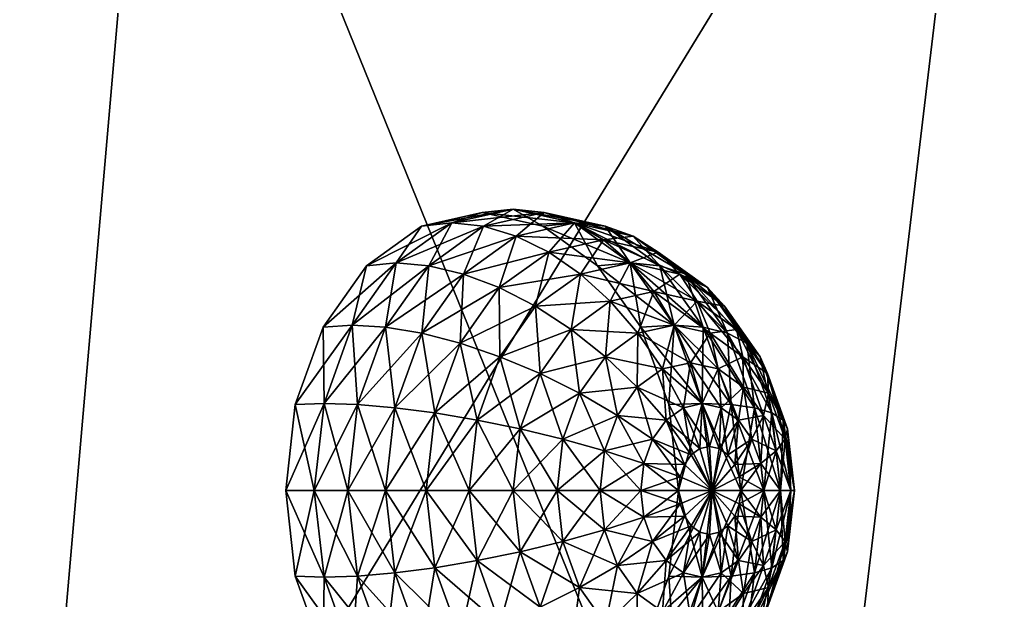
# Model space of a CAD drawing. Header units: centimetres. Extents: x -3.08 to -1.02, y -0.97 to 2.65.
# Drawn here: x -1.7377 to -1.5903, y -0.04 to 0.0475 of the extents above; entities that cross this region are included whole.
import ezdxf

# ---------------------------------------------------------------- set-up
doc = ezdxf.new("R2010")
doc.units = ezdxf.units.CM
doc.header["$MEASUREMENT"] = 0

msp = doc.modelspace()

# ---------------------------------------------------------------- meshes
at = {"color": 8, "true_color": 0x7f7f7f}
mesh = msp.add_polyface(dxfattribs=at)
corners = [(-2.02558, 0.01039, -0.3474), (-2.03724, 0.01633, -0.3474), (-2.02527, 0.01081, -0.34078), (-2.03708, 0.01683, -0.34078), (-2.02558, 0.01039, -0.33415), (-2.03724, 0.01633, -0.33415), (-2.02649, 0.00913, -0.32769), (-1.6772, 0.01633, -0.49654), (-1.68545, 0.01039, -0.48829), (-1.67263, 0.01683, -0.49174), (-1.68098, 0.01081, -0.48339), (-1.66783, 0.01633, -0.48717), (-1.67608, 0.01039, -0.47892), (-1.68545, 0.01039, -1.28729), (-1.6772, 0.01633, -1.27905), (-1.68098, 0.01081, -1.2922), (-1.67263, 0.01683, -1.28385), (-1.66806, 0.01838, -1.2699), (-1.67608, 0.01039, -1.29666), (-1.66783, 0.01633, -1.28842), (-1.67086, 0.00913, -1.30059), (-2.03708, 0.01683, -1.43481), (-2.02558, 0.01039, -1.42818), (-2.02527, 0.01081, -1.43481), (-2.03724, 0.01633, -1.44143), (-2.02558, 0.01039, -1.44143), (-2.0159, 0.00144, -1.43481), (-2.03772, 0.01486, -1.4479), (-2.02649, 0.00913, -1.4479), (-1.83414, 0.09073, -1.55266), (-1.63145, 0.10038, -1.46411), (-1.63926, 0.09073, -1.45336), (-2.05017, 0.09073, -1.58688), (-1.83003, 0.10038, -1.5653), (-1.83414, 0.09073, -0.22292), (-2.05017, 0.10038, -0.17542), (-2.05017, 0.09073, -0.18871), (-1.63926, 0.09073, -0.32222), (-1.83004, 0.10038, -0.21029), (-1.83414, 0.09073, -1.55266), (-1.63926, 0.09073, -1.45336), (-1.83922, 0.09073, -1.53704), (-1.64891, 0.09073, -1.44008), (-2.05017, 0.09073, -1.58688), (-2.05017, 0.09073, -1.57045), (-1.83414, 0.09073, -0.22292), (-2.05017, 0.09073, -0.18871), (-1.83922, 0.09073, -0.23854), (-2.05017, 0.09073, -0.20513), (-1.63926, 0.09073, -0.32222), (-1.64891, 0.09073, -0.33551), (-1.83922, 0.09073, -1.53704), (-1.64891, 0.09073, -1.44008), (-1.84332, 0.10038, -1.52441), (-2.05017, 0.09073, -1.57045), (-2.05017, 0.10038, -1.55717), (-1.83922, 0.09073, -0.23854), (-2.05017, 0.09073, -0.20513), (-1.84332, 0.10038, -0.25118), (-1.64891, 0.09073, -0.33551), (-1.65672, 0.10038, -0.34625), (-1.59156, 0.11688, -1.22099), (-1.73773, -0.12213, -1.31782), (-1.71697, 0.11688, -1.3464), (-1.88591, -0.12213, -1.39332), (-1.875, 0.11688, -1.42692), (-2.05017, -0.12213, -1.41934), (-2.05017, 0.11688, -1.45466), (-2.05017, 0.11688, -0.32092), (-1.88591, -0.12213, -0.38226), (-1.875, 0.11688, -0.34867), (-1.73773, -0.12213, -0.45776), (-1.71697, 0.11688, -0.42918)]
mesh.append_faces([[corners[k] for k in face] for face in [(0, 1, 2), (2, 3, 4), (4, 5, 6), (7, 8, 9), (9, 8, 10), (9, 10, 11), (11, 10, 12), (13, 14, 15), (15, 14, 16), (14, 17, 16), (15, 16, 18), (18, 16, 19), (18, 19, 20), (21, 22, 23), (24, 23, 25), (23, 26, 25), (27, 25, 28), (29, 30, 31), (32, 33, 29), (34, 35, 36), (37, 38, 34), (39, 40, 41), (41, 40, 42), (43, 39, 44), (44, 39, 41), (45, 46, 47), (47, 46, 48), (49, 45, 50), (50, 45, 47), (51, 52, 53), (54, 51, 55), (56, 57, 58), (59, 56, 60), (61, 62, 63), (63, 64, 65), (65, 66, 67), (68, 69, 70), (70, 71, 72)]], dxfattribs={"color": 8})
mesh = msp.add_polyface(dxfattribs=at)
corners = [(-1.6962, -0.01053, -0.47754), (-1.69764, -0.02346, -0.47609), (-1.69186, -0.01037, -0.47251), (-1.69333, -0.02346, -0.47104), (-1.6962, -0.03639, -0.47754), (-1.69186, -0.03655, -0.47251), (-1.69199, -0.04805, -0.48174), (-1.68761, -0.04836, -0.47676), (-1.68682, -0.01053, -0.46817), (-1.68827, -0.02346, -0.46672), (-1.68682, -0.03639, -0.46817), (-1.68262, -0.04805, -0.47237), (-1.68121, -0.01101, -0.46464), (-1.6826, -0.02346, -0.46325), (-1.68121, -0.03591, -0.46464), (-1.67716, -0.04714, -0.46869), (-1.69199, -0.04805, -1.29384), (-1.6962, -0.03639, -1.29804), (-1.68761, -0.04836, -1.29882), (-1.69186, -0.03655, -1.30308), (-1.69764, -0.02346, -1.29949), (-1.69333, -0.02346, -1.30454), (-1.6962, -0.01053, -1.29804), (-1.69186, -0.01037, -1.30308), (-1.68262, -0.04805, -1.30321), (-1.68682, -0.03639, -1.30741), (-1.68827, -0.02346, -1.30886), (-1.68682, -0.01053, -1.30741), (-1.67716, -0.04714, -1.30689), (-1.68121, -0.03591, -1.31094), (-1.6826, -0.02346, -1.31233), (-1.68121, -0.01101, -1.31094), (-1.73773, -0.12213, -1.31782), (-1.88591, -0.12213, -1.39332), (-1.71697, 0.11688, -1.3464), (-1.73773, -0.12213, -0.45776), (-1.62014, -0.12213, -0.57536), (-1.71697, 0.11688, -0.42918)]
mesh.append_faces([[corners[k] for k in face] for face in [(0, 1, 2), (2, 1, 3), (1, 4, 3), (3, 4, 5), (4, 6, 5), (5, 6, 7), (2, 3, 8), (8, 3, 9), (3, 5, 9), (9, 5, 10), (5, 7, 10), (10, 7, 11), (8, 9, 12), (12, 9, 13), (9, 10, 13), (13, 10, 14), (10, 11, 14), (14, 11, 15), (16, 17, 18), (18, 17, 19), (17, 20, 19), (19, 20, 21), (20, 22, 21), (21, 22, 23), (18, 19, 24), (24, 19, 25), (19, 21, 25), (25, 21, 26), (21, 23, 26), (26, 23, 27), (24, 25, 28), (28, 25, 29), (25, 26, 29), (29, 26, 30), (26, 27, 30), (30, 27, 31), (32, 33, 34), (35, 36, 37)]], dxfattribs={"color": 8})
mesh = msp.add_polyface(dxfattribs=at)
corners = [(-1.64412, -0.04805, -0.52961), (-1.63992, -0.03639, -0.53382), (-1.63914, -0.04836, -0.52523), (-1.65675, -0.02346, -0.45915), (-1.66234, -0.03272, -0.45967), (-1.65588, -0.03115, -0.46002), (-1.65933, -0.04107, -0.46268), (-1.65338, -0.0381, -0.46252), (-1.65464, -0.04769, -0.46736), (-1.64949, -0.0436, -0.46641), (-1.64962, -0.0294, -0.46137), (-1.64768, -0.03476, -0.4633), (-1.64468, -0.03902, -0.46631), (-1.64458, -0.04714, -0.47132), (-1.64088, -0.04175, -0.4701), (-1.63914, -0.04836, -0.47676), (-1.64369, -0.02751, -0.4637), (-1.64237, -0.03115, -0.46502), (-1.64032, -0.03405, -0.46706), (-1.65464, -0.04769, -1.30822), (-1.66537, -0.0436, -1.3118), (-1.65933, -0.04107, -1.31291), (-1.64458, -0.04714, -1.30426), (-1.64949, -0.0436, -1.30917), (-1.65338, -0.0381, -1.31307), (-1.66234, -0.03272, -1.31591), (-1.65588, -0.03115, -1.31557), (-1.63668, -0.04269, -1.30128), (-1.64088, -0.04175, -1.30548), (-1.64468, -0.03902, -1.30927), (-1.64768, -0.03476, -1.31228), (-1.64962, -0.0294, -1.31421), (-1.63774, -0.03591, -1.30594), (-1.64032, -0.03405, -1.30852), (-1.64237, -0.03115, -1.31057), (-1.64369, -0.02751, -1.31188), (-1.62014, -0.12213, -1.20023), (-1.73773, -0.12213, -1.31782), (-1.59156, 0.11688, -1.22099)]
mesh.append_faces([[corners[k] for k in face] for face in [(0, 1, 2), (3, 4, 5), (4, 6, 5), (5, 6, 7), (6, 8, 7), (7, 8, 9), (5, 7, 10), (10, 7, 11), (7, 9, 11), (11, 9, 12), (9, 13, 12), (12, 13, 14), (13, 15, 14), (10, 11, 16), (16, 11, 17), (11, 12, 17), (17, 12, 18), (12, 14, 18), (19, 20, 21), (22, 19, 23), (19, 21, 23), (23, 21, 24), (21, 25, 24), (24, 25, 26), (27, 22, 28), (22, 23, 28), (28, 23, 29), (23, 24, 29), (29, 24, 30), (24, 26, 30), (30, 26, 31), (28, 29, 32), (32, 29, 33), (29, 30, 33), (33, 30, 34), (30, 31, 34), (34, 31, 35), (36, 37, 38)]], dxfattribs={"color": 8})
mesh = msp.add_polyface(dxfattribs=at)
corners = [(-1.64577, 0.01081, -0.5186), (-1.65892, 0.01633, -0.51482), (-1.65412, 0.01683, -0.51025), (-1.66806, 0.01838, -0.50568), (-1.66337, 0.0189, -0.50099), (-1.6772, 0.01633, -0.49654), (-1.67263, 0.01683, -0.49174), (-1.6413, 0.01039, -0.5137), (-1.64954, 0.01633, -0.50545), (-1.65869, 0.01838, -0.49631), (-1.66783, 0.01633, -0.48717), (-1.64531, 0.01486, -0.50054), (-1.65412, 0.01683, -0.49174), (-1.66292, 0.01486, -0.48293), (-1.64153, 0.01244, -0.49564), (-1.64977, 0.01428, -0.48739), (-1.67263, 0.01683, -1.28385), (-1.66806, 0.01838, -1.2699), (-1.66337, 0.0189, -1.27459), (-1.65892, 0.01633, -1.26076), (-1.65412, 0.01683, -1.26533), (-1.65067, 0.01039, -1.25251), (-1.66783, 0.01633, -1.28842), (-1.65869, 0.01838, -1.27927), (-1.64954, 0.01633, -1.27013), (-1.64577, 0.01081, -1.25698), (-1.66292, 0.01486, -1.29265), (-1.65412, 0.01683, -1.28385), (-1.64531, 0.01486, -1.27504), (-1.65802, 0.01244, -1.29644), (-1.64977, 0.01428, -1.28819), (-1.64153, 0.01244, -1.27994), (-1.4846, 0.09073, -0.47688), (-1.63145, 0.10038, -0.31147), (-1.63926, 0.09073, -0.32222), (-1.63926, 0.09073, -1.45336), (-1.4846, 0.09073, -1.2987), (-1.64891, 0.09073, -1.44008), (-1.49788, 0.09073, -0.48653), (-1.63926, 0.09073, -0.32222), (-1.64891, 0.09073, -0.33551), (-1.64891, 0.09073, -1.44008), (-1.49788, 0.09073, -1.28905), (-1.65672, 0.10038, -1.42933), (-1.71697, 0.11688, -0.42918), (-1.62014, -0.12213, -0.57536), (-1.59156, 0.11688, -0.55459)]
mesh.append_faces([[corners[k] for k in face] for face in [(0, 1, 2), (1, 3, 2), (2, 3, 4), (3, 5, 4), (4, 5, 6), (7, 2, 8), (2, 4, 8), (8, 4, 9), (4, 6, 9), (9, 6, 10), (8, 9, 11), (11, 9, 12), (9, 10, 12), (12, 10, 13), (11, 12, 14), (14, 12, 15), (12, 13, 15), (16, 17, 18), (17, 19, 18), (18, 19, 20), (19, 21, 20), (16, 18, 22), (22, 18, 23), (18, 20, 23), (23, 20, 24), (20, 25, 24), (22, 23, 26), (26, 23, 27), (23, 24, 27), (27, 24, 28), (26, 27, 29), (29, 27, 30), (27, 28, 30), (30, 28, 31), (32, 33, 34), (35, 36, 37), (38, 39, 40), (41, 42, 43), (44, 45, 46)]], dxfattribs={"color": 8})
mesh = msp.add_polyface(dxfattribs=at)
corners = [(-1.50978, 0.01039, -0.91238), (-1.50978, 0.01633, -0.90072), (-1.50316, 0.01081, -0.91269), (-1.50316, 0.01683, -0.90088), (-1.50978, 0.01838, -0.88779), (-1.50316, 0.0189, -0.88779), (-1.50978, 0.01633, -0.87486), (-1.50316, 0.01683, -0.8747), (-1.50978, 0.01039, -0.8632), (-1.50316, 0.01081, -0.86289), (-1.49653, 0.01039, -0.91238), (-1.49653, 0.01633, -0.90072), (-1.49653, 0.01838, -0.88779), (-1.49653, 0.01633, -0.87486), (-1.49653, 0.01039, -0.8632), (-1.49006, 0.00913, -0.91147), (-1.49006, 0.01486, -0.90024), (-1.49006, 0.01683, -0.88779), (-1.49006, 0.01486, -0.87534), (-1.49006, 0.00913, -0.86411), (-1.48392, 0.00708, -0.90998), (-1.48392, 0.01244, -0.89945), (-1.48392, 0.01428, -0.88779), (-1.48392, 0.01244, -0.87613), (-1.47826, 0.00913, -0.89838), (-1.47826, 0.01081, -0.88779), (-1.64891, 0.09073, -1.44008), (-1.4846, 0.09073, -1.2987), (-1.49788, 0.09073, -1.28905), (-1.4846, 0.09073, -0.47688), (-1.63926, 0.09073, -0.32222), (-1.49788, 0.09073, -0.48653), (-1.51104, 0.11688, -1.06296), (-1.62014, -0.12213, -1.20023), (-1.59156, 0.11688, -1.22099), (-1.59156, 0.11688, -0.55459), (-1.54464, -0.12213, -0.72353), (-1.51104, 0.11688, -0.71262), (-1.51862, -0.12213, -0.88779), (-1.4833, 0.11688, -0.88779), (-1.54464, -0.12213, -1.05205), (-1.51104, 0.11688, -1.06296)]
mesh.append_faces([[corners[k] for k in face] for face in [(0, 1, 2), (2, 1, 3), (1, 4, 3), (3, 4, 5), (4, 6, 5), (5, 6, 7), (6, 8, 7), (7, 8, 9), (2, 3, 10), (10, 3, 11), (3, 5, 11), (11, 5, 12), (5, 7, 12), (12, 7, 13), (7, 9, 13), (13, 9, 14), (10, 11, 15), (15, 11, 16), (11, 12, 16), (16, 12, 17), (12, 13, 17), (17, 13, 18), (13, 14, 18), (18, 14, 19), (20, 16, 21), (16, 17, 21), (21, 17, 22), (17, 18, 22), (22, 18, 23), (18, 19, 23), (21, 22, 24), (22, 23, 25), (26, 27, 28), (29, 30, 31), (32, 33, 34), (35, 36, 37), (37, 38, 39), (39, 40, 41)]], dxfattribs={"color": 8})
mesh = msp.add_polyface(dxfattribs=at)
corners = [(-1.62272, -0.03405, -0.50643), (-1.62308, -0.02346, -0.51408), (-1.62153, -0.02346, -0.50762), (-1.62205, -0.03272, -0.49996), (-1.62101, -0.02346, -0.50099), (-1.62272, -0.01287, -0.50643), (-1.62205, -0.0142, -0.49996), (-1.62239, -0.03115, -0.49351), (-1.62153, -0.02346, -0.49437), (-1.62239, -0.01577, -0.49351), (-1.62375, -0.0294, -0.48724), (-1.62308, -0.02346, -0.4879), (-1.50978, -0.01053, -0.848), (-1.50978, -0.02346, -0.84595), (-1.50316, -0.01037, -0.8475), (-1.50316, -0.02346, -0.84543), (-1.50978, -0.03639, -0.848), (-1.50316, -0.03655, -0.8475), (-1.50978, -0.04805, -0.85394), (-1.50316, -0.04836, -0.85352), (-1.50978, -0.04805, -0.92164), (-1.50978, -0.03639, -0.92758), (-1.50316, -0.04836, -0.92206), (-1.50316, -0.03655, -0.92808), (-1.50978, -0.02346, -0.92963), (-1.50316, -0.02346, -0.93015), (-1.50978, -0.01053, -0.92758), (-1.50316, -0.01037, -0.92808), (-1.62272, -0.01287, -1.26915), (-1.62308, -0.02346, -1.2615), (-1.62153, -0.02346, -1.26796), (-1.62205, -0.0142, -1.27563), (-1.62101, -0.02346, -1.27459), (-1.62272, -0.03405, -1.26915), (-1.62205, -0.03272, -1.27563), (-1.62239, -0.01577, -1.28208), (-1.62153, -0.02346, -1.28122), (-1.62239, -0.03115, -1.28208), (-1.62375, -0.01752, -1.28834), (-1.62308, -0.02346, -1.28768), (-1.54464, -0.12213, -1.05205), (-1.62014, -0.12213, -1.20023), (-1.51104, 0.11688, -1.06296), (-1.62014, -0.12213, -0.57536), (-1.54464, -0.12213, -0.72353), (-1.59156, 0.11688, -0.55459), (-1.51862, -0.12213, -0.88779), (-1.51104, 0.11688, -0.71262), (-1.54464, -0.12213, -1.05205), (-1.4833, 0.11688, -0.88779)]
mesh.append_faces([[corners[k] for k in face] for face in [(0, 1, 2), (0, 2, 3), (3, 2, 4), (2, 5, 4), (4, 5, 6), (3, 4, 7), (7, 4, 8), (4, 6, 8), (8, 6, 9), (7, 8, 10), (8, 9, 11), (12, 13, 14), (14, 13, 15), (13, 16, 15), (15, 16, 17), (16, 18, 17), (17, 18, 19), (20, 21, 22), (22, 21, 23), (21, 24, 23), (23, 24, 25), (24, 26, 25), (25, 26, 27), (28, 29, 30), (28, 30, 31), (31, 30, 32), (30, 33, 32), (32, 33, 34), (31, 32, 35), (35, 32, 36), (32, 34, 36), (36, 34, 37), (35, 36, 38), (36, 37, 39), (40, 41, 42), (43, 44, 45), (44, 46, 47), (46, 48, 49)]], dxfattribs={"color": 8})
mesh = msp.add_polyface(dxfattribs=at)
corners = [(-1.65067, 0.01039, -0.52307), (-1.65892, 0.01633, -0.51482), (-1.64577, 0.01081, -0.5186), (-1.65412, 0.01683, -0.51025), (-1.6413, 0.01039, -0.5137), (-1.64954, 0.01633, -0.50545), (-1.63737, 0.00913, -0.50848), (-1.64531, 0.01486, -0.50054), (-1.66783, 0.01633, -0.48717), (-1.67608, 0.01039, -0.47892), (-1.66292, 0.01486, -0.48293), (-1.67086, 0.00913, -0.47499), (-1.63409, 0.00708, -0.50308), (-1.64153, 0.01244, -0.49564), (-1.64977, 0.01428, -0.48739), (-1.65802, 0.01244, -0.47915), (-1.66546, 0.00708, -0.47171), (-1.63152, 0.00427, -0.49763), (-1.63828, 0.00913, -0.49088), (-1.64577, 0.01081, -0.48339), (-1.65325, 0.00913, -0.4759), (-1.63565, 0.00503, -0.48636), (-1.64219, 0.00649, -0.47981), (-1.65412, 0.01683, -1.26533), (-1.65067, 0.01039, -1.25251), (-1.64577, 0.01081, -1.25698), (-1.64954, 0.01633, -1.27013), (-1.6413, 0.01039, -1.26188), (-1.67086, 0.00913, -1.30059), (-1.66783, 0.01633, -1.28842), (-1.66292, 0.01486, -1.29265), (-1.64531, 0.01486, -1.27504), (-1.63737, 0.00913, -1.2671), (-1.66546, 0.00708, -1.30388), (-1.65802, 0.01244, -1.29644), (-1.64153, 0.01244, -1.27994), (-1.63409, 0.00708, -1.2725), (-1.66001, 0.00427, -1.30644), (-1.65325, 0.00913, -1.29968), (-1.64977, 0.01428, -1.28819), (-1.64577, 0.01081, -1.2922), (-1.63828, 0.00913, -1.28471), (-1.64874, 0.00503, -1.30231), (-1.64219, 0.00649, -1.29577)]
mesh.append_faces([[corners[k] for k in face] for face in [(0, 1, 2), (2, 3, 4), (4, 5, 6), (6, 5, 7), (8, 9, 10), (10, 9, 11), (6, 7, 12), (12, 7, 13), (14, 10, 15), (10, 11, 15), (15, 11, 16), (12, 13, 17), (17, 13, 18), (13, 14, 18), (18, 14, 19), (14, 15, 19), (19, 15, 20), (15, 16, 20), (18, 19, 21), (19, 20, 22), (23, 24, 25), (26, 25, 27), (28, 29, 30), (26, 27, 31), (31, 27, 32), (28, 30, 33), (33, 30, 34), (31, 32, 35), (35, 32, 36), (33, 34, 37), (37, 34, 38), (34, 39, 38), (38, 39, 40), (39, 35, 40), (40, 35, 41), (35, 36, 41), (38, 40, 42), (40, 41, 43)]], dxfattribs={"color": 8})
mesh = msp.add_polyface(dxfattribs=at)
corners = [(-2.01038, -0.01053, -0.3474), (-2.01632, 0.00113, -0.3474), (-2.00988, -0.01037, -0.34078), (-2.0159, 0.00144, -0.34078), (-2.02558, 0.01039, -0.3474), (-2.01038, -0.01053, -0.33415), (-2.01632, 0.00113, -0.33415), (-2.02527, 0.01081, -0.34078), (-2.01185, -0.01101, -0.32769), (-2.01758, 0.00022, -0.32769), (-2.02558, 0.01039, -0.33415), (-2.01427, -0.0118, -0.32154), (-2.01963, -0.00127, -0.32154), (-2.01758, -0.01287, -0.31588), (-2.02244, -0.00332, -0.31588), (-1.68545, 0.01039, -0.48829), (-1.69199, 0.00113, -0.48174), (-1.68098, 0.01081, -0.48339), (-1.68761, 0.00144, -0.47676), (-1.6962, -0.01053, -0.47754), (-1.69186, -0.01037, -0.47251), (-1.68262, 0.00113, -0.47237), (-1.68682, -0.01053, -0.46817), (-1.6962, -0.01053, -1.29804), (-1.69199, 0.00113, -1.29384), (-1.69186, -0.01037, -1.30308), (-1.68761, 0.00144, -1.29882), (-1.68545, 0.01039, -1.28729), (-1.68098, 0.01081, -1.2922), (-1.68682, -0.01053, -1.30741), (-1.68262, 0.00113, -1.30321), (-2.02527, 0.01081, -1.43481), (-2.01632, 0.00113, -1.42818), (-2.0159, 0.00144, -1.43481), (-2.01038, -0.01053, -1.42818), (-2.00988, -0.01037, -1.43481), (-2.02558, 0.01039, -1.44143), (-2.01632, 0.00113, -1.44143), (-2.01038, -0.01053, -1.44143), (-2.01758, 0.00022, -1.4479), (-2.01185, -0.01101, -1.4479), (-2.01963, -0.00127, -1.45404), (-2.01427, -0.0118, -1.45404), (-2.02244, -0.00332, -1.45971), (-2.01758, -0.01287, -1.45971)]
mesh.append_faces([[corners[k] for k in face] for face in [(0, 1, 2), (2, 1, 3), (1, 4, 3), (2, 3, 5), (5, 3, 6), (3, 7, 6), (5, 6, 8), (8, 6, 9), (6, 10, 9), (8, 9, 11), (11, 9, 12), (11, 12, 13), (13, 12, 14), (15, 16, 17), (17, 16, 18), (16, 19, 18), (18, 19, 20), (18, 20, 21), (21, 20, 22), (23, 24, 25), (25, 24, 26), (24, 27, 26), (26, 27, 28), (25, 26, 29), (29, 26, 30), (26, 28, 30), (31, 32, 33), (32, 34, 33), (33, 34, 35), (36, 33, 37), (33, 35, 37), (37, 35, 38), (37, 38, 39), (39, 38, 40), (39, 40, 41), (41, 40, 42), (41, 42, 43), (43, 42, 44)]], dxfattribs={"color": 8})
mesh = msp.add_polyface(dxfattribs=at)
corners = [(-1.68098, 0.01081, -0.48339), (-1.68761, 0.00144, -0.47676), (-1.67608, 0.01039, -0.47892), (-1.68262, 0.00113, -0.47237), (-1.67086, 0.00913, -0.47499), (-1.67716, 0.00022, -0.46869), (-1.68682, -0.01053, -0.46817), (-1.68121, -0.01101, -0.46464), (-1.66546, 0.00708, -0.47171), (-1.67137, -0.00127, -0.4658), (-1.67516, -0.0118, -0.46201), (-1.65325, 0.00913, -0.4759), (-1.66001, 0.00427, -0.46914), (-1.66537, -0.00332, -0.46378), (-1.66881, -0.01287, -0.46034), (-1.65464, 0.00077, -0.46736), (-1.65933, -0.00585, -0.46268), (-1.66234, -0.0142, -0.45967), (-1.65338, -0.00882, -0.46252), (-1.68262, 0.00113, -1.30321), (-1.68098, 0.01081, -1.2922), (-1.67608, 0.01039, -1.29666), (-1.68682, -0.01053, -1.30741), (-1.68121, -0.01101, -1.31094), (-1.67716, 0.00022, -1.30689), (-1.67086, 0.00913, -1.30059), (-1.67516, -0.0118, -1.31357), (-1.67137, -0.00127, -1.30978), (-1.66546, 0.00708, -1.30388), (-1.66881, -0.01287, -1.31524), (-1.66537, -0.00332, -1.3118), (-1.66001, 0.00427, -1.30644), (-1.66234, -0.0142, -1.31591), (-1.65933, -0.00585, -1.31291), (-1.65464, 0.00077, -1.30822), (-1.65588, -0.01577, -1.31557)]
mesh.append_faces([[corners[k] for k in face] for face in [(0, 1, 2), (2, 1, 3), (2, 3, 4), (4, 3, 5), (3, 6, 5), (5, 6, 7), (4, 5, 8), (8, 5, 9), (5, 7, 9), (9, 7, 10), (11, 8, 12), (8, 9, 12), (12, 9, 13), (9, 10, 13), (13, 10, 14), (12, 13, 15), (15, 13, 16), (13, 14, 16), (16, 14, 17), (16, 17, 18), (19, 20, 21), (22, 19, 23), (23, 19, 24), (19, 21, 24), (24, 21, 25), (23, 24, 26), (26, 24, 27), (24, 25, 27), (27, 25, 28), (26, 27, 29), (29, 27, 30), (27, 28, 30), (30, 28, 31), (29, 30, 32), (32, 30, 33), (30, 31, 33), (33, 31, 34), (32, 33, 35)]], dxfattribs={"color": 8})
mesh = msp.add_polyface(dxfattribs=at)
corners = [(-1.64412, 0.00113, -0.52961), (-1.65067, 0.01039, -0.52307), (-1.63914, 0.00144, -0.52523), (-1.64577, 0.01081, -0.5186), (-1.64219, 0.00649, -0.47981), (-1.65325, 0.00913, -0.4759), (-1.64874, 0.00503, -0.47327), (-1.66001, 0.00427, -0.46914), (-1.65464, 0.00077, -0.46736), (-1.63914, 0.00144, -0.47676), (-1.64458, 0.00022, -0.47132), (-1.64949, -0.00332, -0.46641), (-1.65933, -0.00585, -0.46268), (-1.65338, -0.00882, -0.46252), (-1.66234, -0.0142, -0.45967), (-1.65588, -0.01577, -0.46002), (-1.64088, -0.00517, -0.4701), (-1.64468, -0.0079, -0.46631), (-1.64768, -0.01216, -0.4633), (-1.64032, -0.01287, -0.46706), (-1.64237, -0.01577, -0.46502), (-1.65067, 0.01039, -1.25251), (-1.64412, 0.00113, -1.24597), (-1.64577, 0.01081, -1.25698), (-1.63914, 0.00144, -1.25036), (-1.66001, 0.00427, -1.30644), (-1.65325, 0.00913, -1.29968), (-1.65464, 0.00077, -1.30822), (-1.64874, 0.00503, -1.30231), (-1.64577, 0.01081, -1.2922), (-1.64219, 0.00649, -1.29577), (-1.65588, -0.01577, -1.31557), (-1.65933, -0.00585, -1.31291), (-1.65338, -0.00882, -1.31307), (-1.64949, -0.00332, -1.30917), (-1.64458, 0.00022, -1.30426), (-1.64962, -0.01752, -1.31421), (-1.64768, -0.01216, -1.31228), (-1.64468, -0.0079, -1.30927), (-1.64088, -0.00517, -1.30548), (-1.64237, -0.01577, -1.31057), (-1.64032, -0.01287, -1.30852)]
mesh.append_faces([[corners[k] for k in face] for face in [(0, 1, 2), (2, 1, 3), (4, 5, 6), (5, 7, 6), (6, 7, 8), (4, 6, 9), (9, 6, 10), (6, 8, 10), (10, 8, 11), (8, 12, 11), (11, 12, 13), (13, 14, 15), (10, 11, 16), (16, 11, 17), (11, 13, 17), (17, 13, 18), (13, 15, 18), (17, 18, 19), (19, 18, 20), (21, 22, 23), (23, 22, 24), (25, 26, 27), (27, 26, 28), (28, 29, 30), (31, 32, 33), (32, 27, 33), (33, 27, 34), (27, 28, 34), (34, 28, 35), (28, 30, 35), (31, 33, 36), (36, 33, 37), (33, 34, 37), (37, 34, 38), (34, 35, 38), (38, 35, 39), (37, 38, 40), (40, 38, 41)]], dxfattribs={"color": 8})
mesh = msp.add_polyface(dxfattribs=at)
corners = [(-1.63992, -0.01053, -0.53382), (-1.64412, 0.00113, -0.52961), (-1.63488, -0.01037, -0.52948), (-1.63914, 0.00144, -0.52523), (-1.64577, 0.01081, -0.5186), (-1.63475, 0.00113, -0.52024), (-1.6413, 0.01039, -0.5137), (-1.63107, 0.00022, -0.51478), (-1.63737, 0.00913, -0.50848), (-1.63565, 0.00503, -0.48636), (-1.64577, 0.01081, -0.48339), (-1.64219, 0.00649, -0.47981), (-1.6337, 0.00022, -0.4822), (-1.63914, 0.00144, -0.47676), (-1.63248, -0.00517, -0.47851), (-1.63668, -0.00423, -0.4743), (-1.64458, 0.00022, -0.47132), (-1.64088, -0.00517, -0.4701), (-1.63488, -0.01037, -0.47251), (-1.63774, -0.01101, -0.46964), (-1.64468, -0.0079, -0.46631), (-1.64032, -0.01287, -0.46706), (-1.63379, -0.01683, -0.47141), (-1.63523, -0.01716, -0.46996), (-1.64412, 0.00113, -1.24597), (-1.63992, -0.01053, -1.24177), (-1.63914, 0.00144, -1.25036), (-1.63488, -0.01037, -1.2461), (-1.64577, 0.01081, -1.25698), (-1.6413, 0.01039, -1.26188), (-1.63475, 0.00113, -1.25534), (-1.63737, 0.00913, -1.2671), (-1.64219, 0.00649, -1.29577), (-1.63828, 0.00913, -1.28471), (-1.63565, 0.00503, -1.28922), (-1.63152, 0.00427, -1.27795), (-1.64458, 0.00022, -1.30426), (-1.63914, 0.00144, -1.29882), (-1.6337, 0.00022, -1.29338), (-1.64088, -0.00517, -1.30548), (-1.63668, -0.00423, -1.30128), (-1.64468, -0.0079, -1.30927), (-1.64032, -0.01287, -1.30852), (-1.63774, -0.01101, -1.30594), (-1.63488, -0.01037, -1.30308), (-1.63654, -0.0181, -1.30693), (-1.63523, -0.01716, -1.30562)]
mesh.append_faces([[corners[k] for k in face] for face in [(0, 1, 2), (2, 1, 3), (3, 4, 5), (5, 4, 6), (5, 6, 7), (7, 6, 8), (9, 10, 11), (9, 11, 12), (12, 11, 13), (14, 13, 15), (13, 16, 15), (15, 16, 17), (15, 17, 18), (18, 17, 19), (17, 20, 19), (19, 20, 21), (18, 19, 22), (19, 21, 23), (24, 25, 26), (26, 25, 27), (28, 26, 29), (29, 26, 30), (26, 27, 30), (29, 30, 31), (32, 33, 34), (33, 35, 34), (36, 32, 37), (32, 34, 37), (37, 34, 38), (36, 37, 39), (39, 37, 40), (37, 38, 40), (41, 39, 42), (42, 39, 43), (39, 40, 43), (43, 40, 44), (42, 43, 45), (43, 44, 46)]], dxfattribs={"color": 8})
mesh = msp.add_polyface(dxfattribs=at)
corners = [(-1.63488, -0.01037, -0.52948), (-1.63914, 0.00144, -0.52523), (-1.63055, -0.01053, -0.52445), (-1.63475, 0.00113, -0.52024), (-1.62702, -0.01101, -0.51883), (-1.63107, 0.00022, -0.51478), (-1.62439, -0.0118, -0.51278), (-1.62818, -0.00127, -0.50899), (-1.63737, 0.00913, -0.50848), (-1.63409, 0.00708, -0.50308), (-1.62272, -0.01287, -0.50643), (-1.62616, -0.00332, -0.50299), (-1.63152, 0.00427, -0.49763), (-1.62506, -0.00585, -0.49695), (-1.62974, 0.00077, -0.49226), (-1.63828, 0.00913, -0.49088), (-1.63565, 0.00503, -0.48636), (-1.62489, -0.00882, -0.491), (-1.62879, -0.00332, -0.48711), (-1.6337, 0.00022, -0.4822), (-1.62869, -0.0079, -0.4823), (-1.63248, -0.00517, -0.47851), (-1.63914, 0.00144, -0.47676), (-1.63737, 0.00913, -1.2671), (-1.63475, 0.00113, -1.25534), (-1.63107, 0.00022, -1.2608), (-1.63055, -0.01053, -1.25114), (-1.63409, 0.00708, -1.2725), (-1.62818, -0.00127, -1.2666), (-1.62702, -0.01101, -1.25675), (-1.63828, 0.00913, -1.28471), (-1.63152, 0.00427, -1.27795), (-1.62616, -0.00332, -1.27259), (-1.62439, -0.0118, -1.2628), (-1.63565, 0.00503, -1.28922), (-1.62974, 0.00077, -1.28332), (-1.62506, -0.00585, -1.27863), (-1.6337, 0.00022, -1.29338), (-1.62879, -0.00332, -1.28847), (-1.62489, -0.00882, -1.28458), (-1.63668, -0.00423, -1.30128), (-1.63248, -0.00517, -1.29708), (-1.62869, -0.0079, -1.29329)]
mesh.append_faces([[corners[k] for k in face] for face in [(0, 1, 2), (2, 1, 3), (4, 3, 5), (6, 5, 7), (5, 8, 7), (7, 8, 9), (10, 7, 11), (7, 9, 11), (11, 9, 12), (11, 12, 13), (13, 12, 14), (12, 15, 14), (14, 15, 16), (13, 14, 17), (17, 14, 18), (14, 16, 18), (18, 16, 19), (18, 19, 20), (20, 19, 21), (19, 22, 21), (23, 24, 25), (24, 26, 25), (23, 25, 27), (27, 25, 28), (25, 29, 28), (30, 27, 31), (27, 28, 31), (31, 28, 32), (28, 33, 32), (34, 31, 35), (31, 32, 35), (35, 32, 36), (34, 35, 37), (37, 35, 38), (35, 36, 38), (38, 36, 39), (40, 37, 41), (37, 38, 41), (41, 38, 42)]], dxfattribs={"color": 8})
mesh = msp.add_polyface(dxfattribs=at)
corners = [(-1.63055, -0.01053, -0.52445), (-1.63475, 0.00113, -0.52024), (-1.62702, -0.01101, -0.51883), (-1.63107, 0.00022, -0.51478), (-1.62439, -0.0118, -0.51278), (-1.62818, -0.00127, -0.50899), (-1.62272, -0.01287, -0.50643), (-1.62616, -0.00332, -0.50299), (-1.62205, -0.0142, -0.49996), (-1.62506, -0.00585, -0.49695), (-1.62239, -0.01577, -0.49351), (-1.62489, -0.00882, -0.491), (-1.62375, -0.01752, -0.48724), (-1.62568, -0.01216, -0.48531), (-1.62879, -0.00332, -0.48711), (-1.62869, -0.0079, -0.4823), (-1.6274, -0.01577, -0.47999), (-1.62944, -0.01287, -0.47795), (-1.63248, -0.00517, -0.47851), (-1.63202, -0.01101, -0.47537), (-1.63668, -0.00423, -0.4743), (-1.63488, -0.01037, -0.47251), (-1.63103, -0.0181, -0.47416), (-1.63234, -0.01716, -0.47286), (-1.63475, 0.00113, -1.25534), (-1.63488, -0.01037, -1.2461), (-1.63055, -0.01053, -1.25114), (-1.63107, 0.00022, -1.2608), (-1.62702, -0.01101, -1.25675), (-1.62818, -0.00127, -1.2666), (-1.62439, -0.0118, -1.2628), (-1.62616, -0.00332, -1.27259), (-1.62272, -0.01287, -1.26915), (-1.62506, -0.00585, -1.27863), (-1.62205, -0.0142, -1.27563), (-1.62489, -0.00882, -1.28458), (-1.62239, -0.01577, -1.28208), (-1.62879, -0.00332, -1.28847), (-1.62869, -0.0079, -1.29329), (-1.62568, -0.01216, -1.29028), (-1.63668, -0.00423, -1.30128), (-1.63248, -0.00517, -1.29708), (-1.63488, -0.01037, -1.30308), (-1.63202, -0.01101, -1.30022), (-1.62944, -0.01287, -1.29764), (-1.6274, -0.01577, -1.29559), (-1.63379, -0.01683, -1.30417), (-1.63234, -0.01716, -1.30273)]
mesh.append_faces([[corners[k] for k in face] for face in [(0, 1, 2), (2, 3, 4), (4, 5, 6), (6, 7, 8), (8, 7, 9), (8, 9, 10), (10, 9, 11), (10, 11, 12), (12, 11, 13), (11, 14, 13), (13, 14, 15), (13, 15, 16), (16, 15, 17), (15, 18, 17), (17, 18, 19), (18, 20, 19), (19, 20, 21), (17, 19, 22), (19, 21, 23), (24, 25, 26), (27, 26, 28), (29, 28, 30), (31, 30, 32), (31, 32, 33), (33, 32, 34), (33, 34, 35), (35, 34, 36), (37, 35, 38), (38, 35, 39), (35, 36, 39), (40, 41, 42), (42, 41, 43), (41, 38, 43), (43, 38, 44), (38, 39, 44), (44, 39, 45), (42, 43, 46), (43, 44, 47)]], dxfattribs={"color": 8})
mesh = msp.add_polyface(dxfattribs=at)
corners = [(-1.68121, -0.01101, -0.46464), (-1.6826, -0.02346, -0.46325), (-1.67516, -0.0118, -0.46201), (-1.67646, -0.02346, -0.46071), (-1.68121, -0.03591, -0.46464), (-1.67516, -0.03512, -0.46201), (-1.67716, -0.04714, -0.46869), (-1.67137, -0.04565, -0.4658), (-1.66881, -0.01287, -0.46034), (-1.67, -0.02346, -0.45915), (-1.66881, -0.03405, -0.46034), (-1.66537, -0.0436, -0.46378), (-1.66234, -0.0142, -0.45967), (-1.66337, -0.02346, -0.45863), (-1.66234, -0.03272, -0.45967), (-1.65933, -0.04107, -0.46268), (-1.66001, -0.05119, -0.46914), (-1.65675, -0.02346, -0.45915), (-1.67716, -0.04714, -1.30689), (-1.68121, -0.03591, -1.31094), (-1.67137, -0.04565, -1.30978), (-1.67516, -0.03512, -1.31357), (-1.6826, -0.02346, -1.31233), (-1.67646, -0.02346, -1.31488), (-1.68121, -0.01101, -1.31094), (-1.67516, -0.0118, -1.31357), (-1.66537, -0.0436, -1.3118), (-1.66881, -0.03405, -1.31524), (-1.67, -0.02346, -1.31643), (-1.66881, -0.01287, -1.31524), (-1.65933, -0.04107, -1.31291), (-1.66234, -0.03272, -1.31591), (-1.66337, -0.02346, -1.31695), (-1.66234, -0.0142, -1.31591)]
mesh.append_faces([[corners[k] for k in face] for face in [(0, 1, 2), (2, 1, 3), (1, 4, 3), (3, 4, 5), (4, 6, 5), (5, 6, 7), (2, 3, 8), (8, 3, 9), (3, 5, 9), (9, 5, 10), (5, 7, 10), (10, 7, 11), (8, 9, 12), (12, 9, 13), (9, 10, 13), (13, 10, 14), (10, 11, 14), (14, 11, 15), (11, 16, 15), (13, 14, 17), (18, 19, 20), (20, 19, 21), (19, 22, 21), (21, 22, 23), (22, 24, 23), (23, 24, 25), (20, 21, 26), (26, 21, 27), (21, 23, 27), (27, 23, 28), (23, 25, 28), (28, 25, 29), (26, 27, 30), (30, 27, 31), (27, 28, 31), (31, 28, 32), (28, 29, 32), (32, 29, 33)]], dxfattribs={"color": 8})
mesh = msp.add_polyface(dxfattribs=at)
corners = [(-1.63847, -0.02346, -0.53526), (-1.63992, -0.01053, -0.53382), (-1.63342, -0.02346, -0.53095), (-1.63488, -0.01037, -0.52948), (-1.6291, -0.02346, -0.52589), (-1.63055, -0.01053, -0.52445), (-1.62563, -0.02346, -0.52023), (-1.62933, -0.02141, -0.47586), (-1.6274, -0.01577, -0.47999), (-1.63, -0.01957, -0.4752), (-1.62944, -0.01287, -0.47795), (-1.63103, -0.0181, -0.47416), (-1.63202, -0.01101, -0.47537), (-1.63234, -0.01716, -0.47286), (-1.63488, -0.01037, -0.47251), (-1.63379, -0.01683, -0.47141), (-1.63774, -0.01101, -0.46964), (-1.63523, -0.01716, -0.46996), (-1.64032, -0.01287, -0.46706), (-1.63654, -0.0181, -0.46865), (-1.64237, -0.01577, -0.46502), (-1.63758, -0.01957, -0.46762), (-1.64369, -0.01942, -0.4637), (-1.63824, -0.02141, -0.46695), (-1.63342, -0.02346, -0.47104), (-1.63342, -0.02346, -0.47104), (-1.63342, -0.02346, -0.47104), (-1.63342, -0.02346, -0.47104), (-1.63992, -0.01053, -1.24177), (-1.63847, -0.02346, -1.24032), (-1.63488, -0.01037, -1.2461), (-1.63342, -0.02346, -1.24463), (-1.63055, -0.01053, -1.25114), (-1.6291, -0.02346, -1.24969), (-1.62702, -0.01101, -1.25675), (-1.63824, -0.02141, -1.30863), (-1.64237, -0.01577, -1.31057), (-1.63758, -0.01957, -1.30797), (-1.64032, -0.01287, -1.30852), (-1.63654, -0.0181, -1.30693), (-1.63774, -0.01101, -1.30594), (-1.63523, -0.01716, -1.30562), (-1.63488, -0.01037, -1.30308), (-1.63379, -0.01683, -1.30417), (-1.63202, -0.01101, -1.30022), (-1.63234, -0.01716, -1.30273), (-1.62944, -0.01287, -1.29764), (-1.63103, -0.0181, -1.30142), (-1.6274, -0.01577, -1.29559), (-1.63, -0.01957, -1.30038), (-1.62608, -0.01942, -1.29427), (-1.62933, -0.02141, -1.29972), (-1.63342, -0.02346, -1.30454), (-1.63342, -0.02346, -1.30454), (-1.63342, -0.02346, -1.30454), (-1.63342, -0.02346, -1.30454), (-1.63342, -0.02346, -1.30454)]
mesh.append_faces([[corners[k] for k in face] for face in [(0, 1, 2), (2, 1, 3), (2, 3, 4), (4, 3, 5), (4, 5, 6), (7, 8, 9), (8, 10, 9), (9, 10, 11), (11, 12, 13), (13, 14, 15), (15, 16, 17), (17, 18, 19), (18, 20, 19), (19, 20, 21), (21, 22, 23), (11, 13, 24), (13, 15, 25), (15, 17, 26), (17, 19, 27), (28, 29, 30), (30, 29, 31), (30, 31, 32), (32, 31, 33), (32, 33, 34), (35, 36, 37), (36, 38, 37), (37, 38, 39), (39, 40, 41), (41, 42, 43), (43, 44, 45), (45, 46, 47), (46, 48, 47), (47, 48, 49), (49, 50, 51), (39, 41, 52), (41, 43, 53), (43, 45, 54), (45, 47, 55), (47, 49, 56)]], dxfattribs={"color": 8})
mesh = msp.add_polyface(dxfattribs=at)
corners = [(-1.62702, -0.03591, -0.51883), (-1.6291, -0.02346, -0.52589), (-1.62563, -0.02346, -0.52023), (-1.63055, -0.01053, -0.52445), (-1.62702, -0.01101, -0.51883), (-1.62439, -0.03512, -0.51278), (-1.62308, -0.02346, -0.51408), (-1.62439, -0.0118, -0.51278), (-1.62153, -0.02346, -0.50762), (-1.62272, -0.01287, -0.50643), (-1.62375, -0.0294, -0.48724), (-1.62153, -0.02346, -0.49437), (-1.62308, -0.02346, -0.4879), (-1.62239, -0.01577, -0.49351), (-1.62375, -0.01752, -0.48724), (-1.62375, -0.01752, -0.48724), (-1.62568, -0.01216, -0.48531), (-1.62608, -0.01942, -0.48131), (-1.6274, -0.01577, -0.47999), (-1.62608, -0.02751, -0.48131), (-1.62563, -0.02346, -0.48176), (-1.62608, -0.01942, -0.48131), (-1.62933, -0.02141, -0.47586), (-1.6274, -0.03115, -0.47999), (-1.63, -0.02736, -0.4752), (-1.62933, -0.02551, -0.47586), (-1.6291, -0.02346, -0.47609), (-1.62702, -0.01101, -1.25675), (-1.6291, -0.02346, -1.24969), (-1.62563, -0.02346, -1.25536), (-1.62439, -0.0118, -1.2628), (-1.62308, -0.02346, -1.2615), (-1.62702, -0.03591, -1.25675), (-1.62272, -0.01287, -1.26915), (-1.62439, -0.03512, -1.2628), (-1.62153, -0.02346, -1.26796), (-1.62568, -0.01216, -1.29028), (-1.62239, -0.01577, -1.28208), (-1.62375, -0.01752, -1.28834), (-1.62153, -0.02346, -1.28122), (-1.62308, -0.02346, -1.28768), (-1.62239, -0.03115, -1.28208), (-1.62375, -0.0294, -1.28834), (-1.6274, -0.01577, -1.29559), (-1.62608, -0.01942, -1.29427), (-1.62563, -0.02346, -1.29382), (-1.62608, -0.02751, -1.29427), (-1.63, -0.01957, -1.30038), (-1.62933, -0.02141, -1.29972), (-1.6291, -0.02346, -1.29949), (-1.6274, -0.03115, -1.29559), (-1.62933, -0.02551, -1.29972)]
mesh.append_faces([[corners[k] for k in face] for face in [(0, 1, 2), (2, 3, 4), (5, 2, 6), (2, 4, 6), (6, 4, 7), (6, 7, 8), (8, 7, 9), (10, 11, 12), (12, 13, 14), (15, 16, 17), (17, 16, 18), (10, 12, 19), (19, 12, 20), (12, 14, 20), (20, 14, 21), (17, 18, 22), (23, 19, 24), (19, 20, 25), (20, 21, 26), (27, 28, 29), (27, 29, 30), (30, 29, 31), (29, 32, 31), (30, 31, 33), (31, 34, 35), (36, 37, 38), (38, 39, 40), (40, 41, 42), (36, 38, 43), (43, 38, 44), (38, 40, 44), (44, 40, 45), (40, 42, 45), (45, 42, 46), (43, 44, 47), (44, 45, 48), (45, 46, 49), (46, 50, 51)]], dxfattribs={"color": 8})
mesh = msp.add_polyface(dxfattribs=at)
corners = [(-1.66234, -0.0142, -0.45967), (-1.66337, -0.02346, -0.45863), (-1.65588, -0.01577, -0.46002), (-1.65675, -0.02346, -0.45915), (-1.64768, -0.01216, -0.4633), (-1.64962, -0.01752, -0.46137), (-1.65028, -0.02346, -0.46071), (-1.65588, -0.03115, -0.46002), (-1.64962, -0.0294, -0.46137), (-1.64237, -0.01577, -0.46502), (-1.64369, -0.01942, -0.4637), (-1.64414, -0.02346, -0.46325), (-1.64369, -0.02751, -0.4637), (-1.63758, -0.01957, -0.46762), (-1.63824, -0.02141, -0.46695), (-1.63847, -0.02346, -0.46672), (-1.63824, -0.02551, -0.46695), (-1.64237, -0.03115, -0.46502), (-1.66234, -0.03272, -1.31591), (-1.66337, -0.02346, -1.31695), (-1.65588, -0.03115, -1.31557), (-1.65675, -0.02346, -1.31643), (-1.66234, -0.0142, -1.31591), (-1.65588, -0.01577, -1.31557), (-1.64962, -0.0294, -1.31421), (-1.65028, -0.02346, -1.31488), (-1.64962, -0.01752, -1.31421), (-1.64962, -0.01752, -1.31421), (-1.64768, -0.01216, -1.31228), (-1.64369, -0.01942, -1.31188), (-1.64237, -0.01577, -1.31057), (-1.64369, -0.02751, -1.31188), (-1.64414, -0.02346, -1.31233), (-1.64369, -0.01942, -1.31188), (-1.63824, -0.02141, -1.30863), (-1.64237, -0.03115, -1.31057), (-1.63758, -0.02736, -1.30797), (-1.63824, -0.02551, -1.30863), (-1.63847, -0.02346, -1.30886), (-1.63824, -0.02141, -1.30863)]
mesh.append_faces([[corners[k] for k in face] for face in [(0, 1, 2), (2, 1, 3), (4, 2, 5), (2, 3, 5), (5, 3, 6), (3, 7, 6), (6, 7, 8), (4, 5, 9), (9, 5, 10), (5, 6, 10), (10, 6, 11), (6, 8, 11), (11, 8, 12), (9, 10, 13), (10, 11, 14), (14, 11, 15), (11, 12, 15), (15, 12, 16), (12, 17, 16), (18, 19, 20), (20, 19, 21), (19, 22, 21), (21, 22, 23), (20, 21, 24), (24, 21, 25), (21, 23, 25), (25, 23, 26), (27, 28, 29), (29, 28, 30), (24, 25, 31), (31, 25, 32), (25, 26, 32), (32, 26, 33), (29, 30, 34), (35, 31, 36), (31, 32, 37), (37, 32, 38), (32, 33, 38), (38, 33, 39)]], dxfattribs={"color": 8})
mesh = msp.add_polyface(dxfattribs=at)
corners = [(-1.63055, -0.03639, -0.52445), (-1.63342, -0.02346, -0.53095), (-1.6291, -0.02346, -0.52589), (-1.63, -0.02736, -0.4752), (-1.62608, -0.02751, -0.48131), (-1.62933, -0.02551, -0.47586), (-1.62563, -0.02346, -0.48176), (-1.6291, -0.02346, -0.47609), (-1.62608, -0.01942, -0.48131), (-1.62933, -0.02141, -0.47586), (-1.62933, -0.02141, -0.47586), (-1.63, -0.01957, -0.4752), (-1.63342, -0.02346, -0.47104), (-1.63103, -0.0181, -0.47416), (-1.63342, -0.02346, -0.47104), (-1.63654, -0.0181, -0.46865), (-1.63758, -0.01957, -0.46762), (-1.63342, -0.02346, -0.47104), (-1.63824, -0.02141, -0.46695), (-1.63342, -0.02346, -0.47104), (-1.63847, -0.02346, -0.46672), (-1.63342, -0.02346, -0.47104), (-1.63824, -0.02551, -0.46695), (-1.63342, -0.02346, -0.47104), (-1.63758, -0.02736, -0.46762), (-1.63342, -0.02346, -0.47104), (-1.63654, -0.02882, -0.46865), (-1.63342, -0.02346, -0.47104), (-1.63523, -0.02976, -0.46996), (-1.63342, -0.02346, -0.47104), (-1.63234, -0.02976, -0.47286), (-1.63103, -0.02882, -0.47416), (-1.63342, -0.02346, -0.47104), (-1.63342, -0.02346, -0.47104), (-1.63342, -0.02346, -0.47104), (-1.63342, -0.02346, -0.47104), (-1.63342, -0.02346, -0.47104), (-1.63847, -0.02346, -1.24032), (-1.63992, -0.03639, -1.24177), (-1.63342, -0.02346, -1.24463), (-1.6291, -0.02346, -1.24969), (-1.63055, -0.03639, -1.25114), (-1.62563, -0.02346, -1.25536), (-1.62933, -0.02141, -1.29972), (-1.62563, -0.02346, -1.29382), (-1.6291, -0.02346, -1.29949), (-1.62608, -0.02751, -1.29427), (-1.62933, -0.02551, -1.29972), (-1.63758, -0.02736, -1.30797), (-1.64369, -0.02751, -1.31188), (-1.63824, -0.02551, -1.30863), (-1.63824, -0.02141, -1.30863), (-1.63758, -0.01957, -1.30797), (-1.63342, -0.02346, -1.30454), (-1.63654, -0.0181, -1.30693), (-1.63342, -0.02346, -1.30454), (-1.63, -0.01957, -1.30038), (-1.63342, -0.02346, -1.30454), (-1.63342, -0.02346, -1.30454), (-1.63342, -0.02346, -1.30454), (-1.63, -0.02736, -1.30038), (-1.63342, -0.02346, -1.30454), (-1.63103, -0.02882, -1.30142), (-1.63342, -0.02346, -1.30454), (-1.63234, -0.02976, -1.30273), (-1.63342, -0.02346, -1.30454), (-1.63379, -0.03009, -1.30417), (-1.63342, -0.02346, -1.30454), (-1.63523, -0.02976, -1.30562), (-1.63342, -0.02346, -1.30454), (-1.63654, -0.02882, -1.30693), (-1.63342, -0.02346, -1.30454), (-1.63342, -0.02346, -1.30454), (-1.63342, -0.02346, -1.30454), (-1.63847, -0.02346, -1.30886), (-1.63342, -0.02346, -1.30454), (-1.63824, -0.02141, -1.30863), (-1.63342, -0.02346, -1.30454)]
mesh.append_faces([[corners[k] for k in face] for face in [(0, 1, 2), (3, 4, 5), (5, 6, 7), (7, 8, 9), (10, 11, 12), (11, 13, 14), (15, 16, 17), (16, 18, 19), (18, 20, 21), (20, 22, 23), (22, 24, 25), (24, 26, 27), (26, 28, 29), (30, 31, 32), (31, 3, 33), (3, 5, 34), (5, 7, 35), (7, 9, 36), (37, 38, 39), (40, 41, 42), (43, 44, 45), (45, 46, 47), (48, 49, 50), (51, 52, 53), (52, 54, 55), (56, 43, 57), (43, 45, 58), (45, 47, 59), (47, 60, 61), (60, 62, 63), (62, 64, 65), (64, 66, 67), (66, 68, 69), (68, 70, 71), (70, 48, 72), (48, 50, 73), (50, 74, 75), (74, 76, 77)]], dxfattribs={"color": 8})
mesh = msp.add_polyface(dxfattribs=at)
corners = [(-1.63992, -0.03639, -0.53382), (-1.63847, -0.02346, -0.53526), (-1.63488, -0.03655, -0.52948), (-1.63342, -0.02346, -0.53095), (-1.63055, -0.03639, -0.52445), (-1.6291, -0.02346, -0.52589), (-1.62702, -0.03591, -0.51883), (-1.63202, -0.03591, -0.47537), (-1.62869, -0.03902, -0.4823), (-1.62944, -0.03405, -0.47795), (-1.62568, -0.03476, -0.48531), (-1.63824, -0.02551, -0.46695), (-1.64237, -0.03115, -0.46502), (-1.63758, -0.02736, -0.46762), (-1.64032, -0.03405, -0.46706), (-1.63654, -0.02882, -0.46865), (-1.63774, -0.03591, -0.46964), (-1.63523, -0.02976, -0.46996), (-1.63488, -0.03655, -0.47251), (-1.63379, -0.03009, -0.47141), (-1.63234, -0.02976, -0.47286), (-1.63103, -0.02882, -0.47416), (-1.6274, -0.03115, -0.47999), (-1.63, -0.02736, -0.4752), (-1.63342, -0.02346, -0.47104), (-1.63342, -0.02346, -0.47104), (-1.63342, -0.02346, -1.24463), (-1.63992, -0.03639, -1.24177), (-1.63488, -0.03655, -1.2461), (-1.6291, -0.02346, -1.24969), (-1.63055, -0.03639, -1.25114), (-1.6274, -0.03115, -1.29559), (-1.62869, -0.03902, -1.29329), (-1.62944, -0.03405, -1.29764), (-1.62933, -0.02551, -1.29972), (-1.63, -0.02736, -1.30038), (-1.63103, -0.02882, -1.30142), (-1.63202, -0.03591, -1.30022), (-1.63234, -0.02976, -1.30273), (-1.63488, -0.03655, -1.30308), (-1.63379, -0.03009, -1.30417), (-1.63774, -0.03591, -1.30594), (-1.63523, -0.02976, -1.30562), (-1.64032, -0.03405, -1.30852), (-1.63654, -0.02882, -1.30693), (-1.64237, -0.03115, -1.31057), (-1.63758, -0.02736, -1.30797)]
mesh.append_faces([[corners[k] for k in face] for face in [(0, 1, 2), (2, 1, 3), (2, 3, 4), (4, 5, 6), (7, 8, 9), (8, 10, 9), (11, 12, 13), (12, 14, 13), (13, 14, 15), (14, 16, 15), (15, 16, 17), (16, 18, 17), (17, 18, 19), (18, 7, 19), (19, 7, 20), (7, 9, 20), (20, 9, 21), (9, 22, 21), (21, 22, 23), (17, 19, 24), (19, 20, 25), (26, 27, 28), (26, 28, 29), (29, 28, 30), (31, 32, 33), (34, 31, 35), (31, 33, 35), (35, 33, 36), (33, 37, 36), (36, 37, 38), (37, 39, 38), (38, 39, 40), (39, 41, 40), (40, 41, 42), (41, 43, 42), (42, 43, 44), (43, 45, 44), (44, 45, 46)]], dxfattribs={"color": 8})
mesh = msp.add_polyface(dxfattribs=at)
corners = [(-1.62818, -0.04565, -0.50899), (-1.62702, -0.03591, -0.51883), (-1.62439, -0.03512, -0.51278), (-1.62563, -0.02346, -0.52023), (-1.62616, -0.0436, -0.50299), (-1.62272, -0.03405, -0.50643), (-1.62308, -0.02346, -0.51408), (-1.62974, -0.04769, -0.49226), (-1.62506, -0.04107, -0.49695), (-1.62205, -0.03272, -0.49996), (-1.62879, -0.0436, -0.48711), (-1.62489, -0.0381, -0.491), (-1.62239, -0.03115, -0.49351), (-1.62869, -0.03902, -0.4823), (-1.62568, -0.03476, -0.48531), (-1.62375, -0.0294, -0.48724), (-1.62944, -0.03405, -0.47795), (-1.6274, -0.03115, -0.47999), (-1.62608, -0.02751, -0.48131), (-1.62563, -0.02346, -1.25536), (-1.63055, -0.03639, -1.25114), (-1.62702, -0.03591, -1.25675), (-1.62308, -0.02346, -1.2615), (-1.62439, -0.03512, -1.2628), (-1.63107, -0.04714, -1.2608), (-1.62153, -0.02346, -1.26796), (-1.62272, -0.03405, -1.26915), (-1.62818, -0.04565, -1.2666), (-1.62616, -0.0436, -1.27259), (-1.62205, -0.03272, -1.27563), (-1.62506, -0.04107, -1.27863), (-1.63152, -0.05119, -1.27795), (-1.62239, -0.03115, -1.28208), (-1.62489, -0.0381, -1.28458), (-1.62974, -0.04769, -1.28332), (-1.62879, -0.0436, -1.28847), (-1.62375, -0.0294, -1.28834), (-1.62568, -0.03476, -1.29028), (-1.62869, -0.03902, -1.29329), (-1.62608, -0.02751, -1.29427), (-1.6274, -0.03115, -1.29559)]
mesh.append_faces([[corners[k] for k in face] for face in [(0, 1, 2), (1, 3, 2), (0, 2, 4), (4, 2, 5), (2, 6, 5), (7, 4, 8), (4, 5, 8), (8, 5, 9), (10, 8, 11), (8, 9, 11), (11, 9, 12), (10, 11, 13), (13, 11, 14), (11, 12, 14), (14, 12, 15), (16, 14, 17), (14, 15, 17), (17, 15, 18), (19, 20, 21), (22, 21, 23), (21, 24, 23), (25, 23, 26), (23, 27, 26), (26, 27, 28), (26, 28, 29), (29, 28, 30), (28, 31, 30), (29, 30, 32), (32, 30, 33), (30, 34, 33), (33, 34, 35), (32, 33, 36), (36, 33, 37), (33, 35, 37), (37, 35, 38), (36, 37, 39), (39, 37, 40), (37, 38, 40)]], dxfattribs={"color": 8})
mesh = msp.add_polyface(dxfattribs=at)
corners = [(-1.63914, -0.04836, -0.52523), (-1.63992, -0.03639, -0.53382), (-1.63488, -0.03655, -0.52948), (-1.63475, -0.04805, -0.52024), (-1.63055, -0.03639, -0.52445), (-1.63107, -0.04714, -0.51478), (-1.62702, -0.03591, -0.51883), (-1.62818, -0.04565, -0.50899), (-1.6337, -0.04714, -0.4822), (-1.62974, -0.04769, -0.49226), (-1.62879, -0.0436, -0.48711), (-1.62506, -0.04107, -0.49695), (-1.64088, -0.04175, -0.4701), (-1.63914, -0.04836, -0.47676), (-1.63668, -0.04269, -0.4743), (-1.63248, -0.04175, -0.47851), (-1.62869, -0.03902, -0.4823), (-1.64032, -0.03405, -0.46706), (-1.63774, -0.03591, -0.46964), (-1.63488, -0.03655, -0.47251), (-1.63202, -0.03591, -0.47537), (-1.63992, -0.03639, -1.24177), (-1.64412, -0.04805, -1.24597), (-1.63488, -0.03655, -1.2461), (-1.63914, -0.04836, -1.25036), (-1.63055, -0.03639, -1.25114), (-1.63475, -0.04805, -1.25534), (-1.62702, -0.03591, -1.25675), (-1.63107, -0.04714, -1.2608), (-1.62439, -0.03512, -1.2628), (-1.62818, -0.04565, -1.2666), (-1.62506, -0.04107, -1.27863), (-1.63152, -0.05119, -1.27795), (-1.62974, -0.04769, -1.28332), (-1.62879, -0.0436, -1.28847), (-1.6337, -0.04714, -1.29338), (-1.62869, -0.03902, -1.29329), (-1.63248, -0.04175, -1.29708), (-1.63914, -0.04836, -1.29882), (-1.63668, -0.04269, -1.30128), (-1.64458, -0.04714, -1.30426), (-1.62944, -0.03405, -1.29764), (-1.63202, -0.03591, -1.30022), (-1.63488, -0.03655, -1.30308), (-1.64088, -0.04175, -1.30548), (-1.63774, -0.03591, -1.30594)]
mesh.append_faces([[corners[k] for k in face] for face in [(0, 1, 2), (0, 2, 3), (3, 2, 4), (3, 4, 5), (5, 4, 6), (5, 6, 7), (8, 9, 10), (9, 11, 10), (12, 13, 14), (13, 8, 14), (14, 8, 15), (8, 10, 15), (15, 10, 16), (17, 12, 18), (12, 14, 18), (18, 14, 19), (14, 15, 19), (19, 15, 20), (15, 16, 20), (21, 22, 23), (23, 22, 24), (23, 24, 25), (25, 24, 26), (25, 26, 27), (27, 26, 28), (29, 28, 30), (31, 32, 33), (34, 35, 36), (36, 35, 37), (35, 38, 37), (37, 38, 39), (38, 40, 39), (36, 37, 41), (41, 37, 42), (37, 39, 42), (42, 39, 43), (39, 44, 43), (43, 44, 45)]], dxfattribs={"color": 8})

doc.saveas('drawing.dxf')
